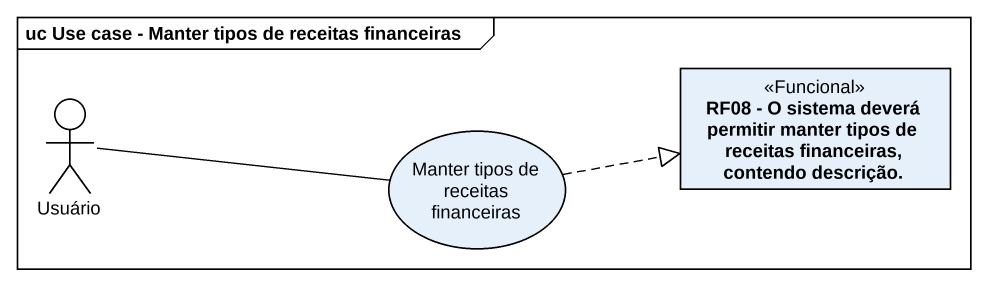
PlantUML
@startuml
mainframe uc Use case - Manter tipos de receitas financeiras
allowmixing
hide circle
hide empty members
class "RF08 - O sistema deverá permitir manter tipos de receitas financeiras, contendo descrição." as RF08_O_sistema_deverá <<Funcional>>
actor Usuário
usecase "Manter tipos de receitas financeiras" as Manter_tipos_de_receitas
Usuário -right- Manter_tipos_de_receitas
Manter_tipos_de_receitas .right.|> RF08_O_sistema_deverá
@enduml
